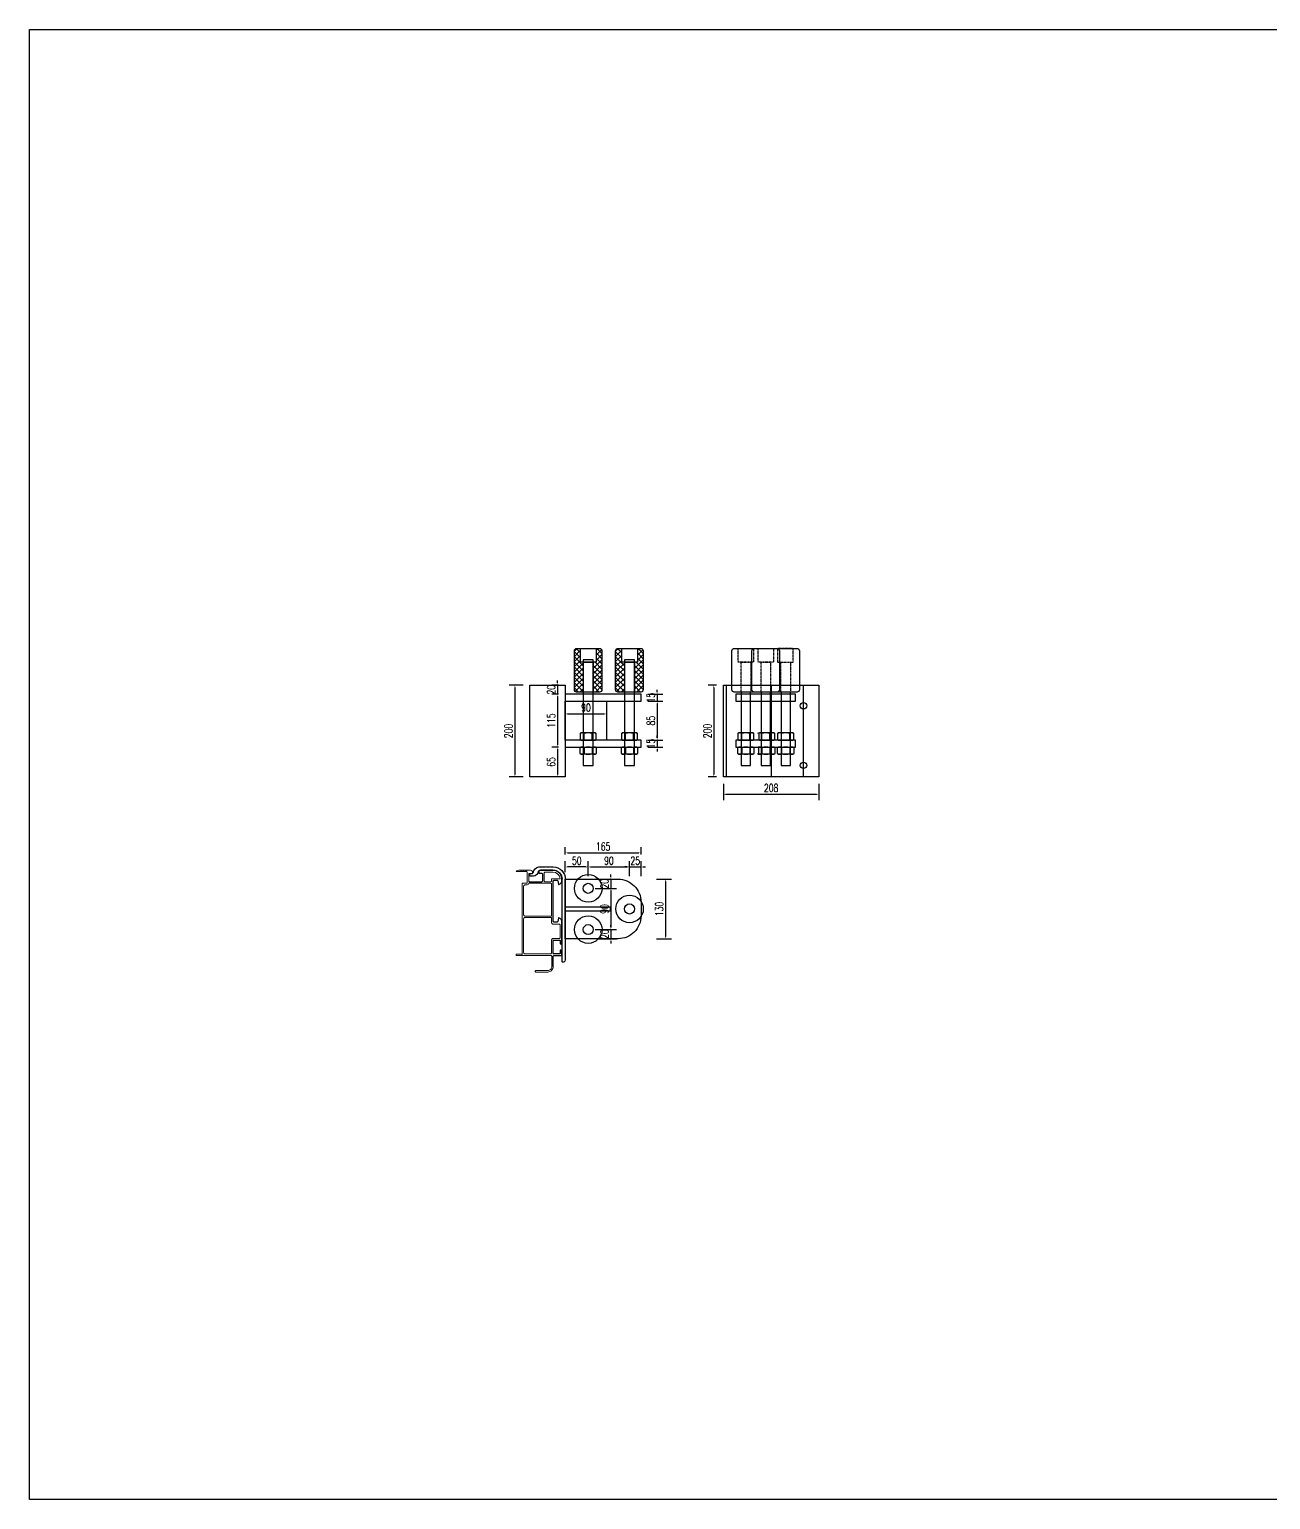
# Model space of a CAD drawing. Extents: x -18540 to 926017, y -610001 to -56924.
# Drawn here: x 91165 to 93871, y -586965 to -583758 of the extents above; entities that cross this region are included whole.
import ezdxf

# ---------------------------------------------------------------- set-up
doc = ezdxf.new("R2010")
doc.units = 0
doc.header["$LTSCALE"] = 10
doc.header["$MEASUREMENT"] = 0
doc.linetypes.add('HIDDEN', pattern=[0.375, 0.25, -0.125])
for name, color, linetype in [('W-ALUMINUM_FRAME铝架', 30, 'Continuous'), ('W-WOOD_FLOOR木地板', 30, 'Continuous'), ('粗实线', 3, 'Continuous'), ('结构', 1, 'Continuous')]:
    doc.layers.add(name, color=color, linetype=linetype)
doc.layers.add('铝主梁170x129x4', color=210, linetype='Continuous', lineweight=25)
doc.styles.add('STANDARD_T3', font='simplex.shx', dxfattribs={"width": 0.7, "bigfont": 'gbcbig.shx'})
doc.dimstyles.new('W&&5', dxfattribs={"dimtxt": 17.5, "dimasz": 5, "dimexe": 12.5, "dimexo": 15, "dimgap": 5, "dimtad": 1, "dimdec": 0, "dimzin": 0, "dimdsep": 46, "dimtxsty": 'STANDARD_T3', "dimcen": 0.09, "dimclrd": 1, "dimclre": 1, "dimclrt": 7, "dimazin": 2, "dimtfac": 1, "dimtdec": 0, "dimtix": 1, "dimtmove": 2, "dimatfit": 3, "dimfxl": 100, "dimtolj": 1, "dimtzin": 0, "dimarcsym": 0})

# ---------------------------------------------------------------- blocks, each defined once
blk = doc.blocks.new('*D1242')
at = {"color": 1, "lineweight": -2, "transparency": 16777216}
for p, q in [((92513.7, -585208.7), (92546.4, -585208.7)), ((92533.9, -585203.7), (92533.9, -585198.7)), ((92533.9, -585208.7), (92533.9, -585223.7)), ((92513.7, -585223.7), (92546.4, -585223.7)), ((92533.9, -585228.7), (92533.9, -585233.7))]:
    blk.add_line(p, q, dxfattribs=at)
at = {"color": 1, "transparency": 16777216}
for points in [[(92533.1, -585203.7), (92534.8, -585203.7), (92533.9, -585208.7)], [(92533.1, -585228.7), (92534.8, -585228.7), (92533.9, -585223.7)]]:
    blk.add_solid(points, dxfattribs=at)
at = {"layer": 'Defpoints', "color": 0, "transparency": 16777216}
for p in [(92498.7, -585208.7), (92498.7, -585223.7), (92533.9, -585223.7)]:
    blk.add_point(p, dxfattribs=at)
at = {"color": 7, "transparency": 16777216, "insert": (92520.2, -585216.2), "char_height": 17.5, "attachment_point": 5, "rotation": 90, "style": 'STANDARD_T3'}
blk.add_mtext('\\A1;15', dxfattribs=at)
blk = doc.blocks.new('891')
at = {"color": 0, "ltscale": 0.5}
blk.add_line((-1486542.7, 1377887.1), (-1486570.9, 1377887.1), dxfattribs=at)
at = {"color": 0, "lineweight": 5}
for p, q in [((-1486591.7, 1377686.1), (-1486593.6, 1377686.1)), ((-1486592.4, 1377685.9), (-1486592.4, 1377685.9))]:
    blk.add_line(p, q, dxfattribs=at)
at = {"color": 0, "ltscale": 0.5}
blk.add_arc((-1486542.7, 1377885.1), 2, 64.2042, 90, dxfattribs=at)
at = {"color": 0, "lineweight": 25}
for centre, radius, start, end in [((-1486593.6, 1377688.1), 2, 246.4591, 270), ((-1486591.7, 1377687.1), 1, 270, 311.3814), ((-1486592.4, 1377687.9), 2, 311.3814, 0)]:
    blk.add_arc(centre, radius, start, end, dxfattribs=at)
at = {"layer": '粗实线', "color": 0, "linetype": 'ByBlock', "ltscale": 0.5}
for p, q in [((-1486521.4, 1377879.7), (-1486525.5, 1377879.7)), ((-1486520.4, 1377874.7), (-1486520.4, 1377878.7)), ((-1486597.4, 1377867.1), (-1486597.4, 1377784.7)), ((-1486528.2, 1377873.7), (-1486521.4, 1377873.7)), ((-1486597.4, 1377783.5), (-1486597.4, 1377704.7)), ((-1486597.4, 1377703.5), (-1486597.4, 1377690.9))]:
    blk.add_line(p, q, dxfattribs=at)
for centre, radius, start, end in [((-1486570.4, 1377867.1), 27, 91.5188, 180), ((-1486570.4, 1377867.1), 20, 91.5188, 180), ((-1486544.9, 1377880.5), 7.1, 37.6327, 64.2042), ((-1486542.2, 1377879.6), 14.8, 7.196, 79.5045), ((-1486540.9, 1377883.6), 2, 5.0412, 37.6327), ((-1486526.3, 1377886.4), 12.9, 191.5156, 261.5695), ((-1486525.5, 1377881.7), 2, 186.8775, 270), ((-1486521.4, 1377878.7), 1, 0, 90), ((-1486521.4, 1377874.7), 1, 270, 0)]:
    blk.add_arc(centre, radius, start, end, dxfattribs=at)
at = {"layer": '结构', "color": 0, "linetype": 'ByBlock', "lineweight": 0, "ltscale": 0.5}
for points in [[(-1486564.5, 1377894.1, 0.198912), (-1486564.6, 1377894.1), (-1486564.9, 1377893.6, -0.414214), (-1486565.2, 1377893.6), (-1486565.5, 1377894.1, 0.198912), (-1486565.7, 1377894.1)], [(-1486562.5, 1377894.1, 0.198912), (-1486562.6, 1377894.1), (-1486562.9, 1377893.6, -0.414214), (-1486563.2, 1377893.6), (-1486563.5, 1377894.1, 0.198912), (-1486563.7, 1377894.1)], [(-1486560.5, 1377894.1, 0.198912), (-1486560.6, 1377894.1), (-1486560.9, 1377893.6, -0.414214), (-1486561.2, 1377893.6), (-1486561.5, 1377894.1, 0.198912), (-1486561.7, 1377894.1)], [(-1486558.5, 1377894.1, 0.198912), (-1486558.6, 1377894.1), (-1486558.9, 1377893.6, -0.414214), (-1486559.2, 1377893.6), (-1486559.5, 1377894.1, 0.198912), (-1486559.7, 1377894.1)], [(-1486556.5, 1377894.1, 0.198912), (-1486556.6, 1377894.1), (-1486556.9, 1377893.6, -0.414214), (-1486557.2, 1377893.6), (-1486557.5, 1377894.1, 0.198912), (-1486557.7, 1377894.1)], [(-1486554.5, 1377894.1, 0.198912), (-1486554.6, 1377894.1), (-1486554.9, 1377893.6, -0.414214), (-1486555.2, 1377893.6), (-1486555.5, 1377894.1, 0.198912), (-1486555.7, 1377894.1)], [(-1486552.5, 1377894.1, 0.198912), (-1486552.6, 1377894.1), (-1486552.9, 1377893.6, -0.414214), (-1486553.2, 1377893.6), (-1486553.5, 1377894.1, 0.198912), (-1486553.7, 1377894.1)], [(-1486550.5, 1377894.1, 0.198912), (-1486550.6, 1377894.1), (-1486550.9, 1377893.6, -0.414214), (-1486551.2, 1377893.6), (-1486551.5, 1377894.1, 0.198912), (-1486551.7, 1377894.1)]]:
    blk.add_lwpolyline(points, format="xyb", dxfattribs=at)
at = {"layer": '铝主梁170x129x4', "color": 0, "lineweight": 25}
for p, q in [((-1486565.7, 1377894.1), (-1486571.1, 1377894.1)), ((-1486563.6, 1377894.1), (-1486564.5, 1377894.1)), ((-1486561.6, 1377894.1), (-1486562.5, 1377894.1)), ((-1486559.6, 1377894.1), (-1486560.5, 1377894.1)), ((-1486557.6, 1377894.1), (-1486558.5, 1377894.1)), ((-1486555.6, 1377894.1), (-1486556.5, 1377894.1)), ((-1486553.6, 1377894.1), (-1486554.5, 1377894.1)), ((-1486551.6, 1377894.1), (-1486552.5, 1377894.1)), ((-1486539.5, 1377894.1), (-1486550.5, 1377894.1)), ((-1486590.4, 1377720.2), (-1486590.4, 1377867.1)), ((-1486597, 1377784.3), (-1486597.3, 1377784.6)), ((-1486597.3, 1377783.7), (-1486597, 1377784)), ((-1486590.7, 1377719.8), (-1486590.4, 1377720.1)), ((-1486590.4, 1377719.2), (-1486590.7, 1377719.5)), ((-1486590.4, 1377687.9), (-1486590.4, 1377719)), ((-1486597, 1377704.3), (-1486597.3, 1377704.6)), ((-1486597.3, 1377703.7), (-1486597, 1377704))]:
    blk.add_line(p, q, dxfattribs=at)
for centre, radius, start, end in [((-1486597.2, 1377784.7), 0.2, 180, 225), ((-1486597.2, 1377783.5), 0.2, 135, 180), ((-1486597.2, 1377784.1), 0.2, 315, 45), ((-1486590.6, 1377719.6), 0.2, 135, 225), ((-1486590.6, 1377720.2), 0.2, 315, 0), ((-1486590.6, 1377719), 0.2, 0, 45), ((-1486597.2, 1377704.7), 0.2, 180, 225), ((-1486597.2, 1377703.5), 0.2, 135, 180), ((-1486592.4, 1377690.9), 5, 180, 246.4591), ((-1486597.2, 1377704.1), 0.2, 315, 45)]:
    blk.add_arc(centre, radius, start, end, dxfattribs=at)
blk = doc.blocks.new('*D1221')
at = {"color": 1, "lineweight": -2, "transparency": 16777216}
for p, q in [((92383.7, -585605.3), (92383.7, -585572.8)), ((92388.7, -585585.3), (92468.7, -585585.3)), ((92473.7, -585605.3), (92473.7, -585572.8))]:
    blk.add_line(p, q, dxfattribs=at)
at = {"color": 1, "transparency": 16777216}
for points in [[(92388.7, -585584.5), (92388.7, -585586.2), (92383.7, -585585.3)], [(92468.7, -585584.5), (92468.7, -585586.2), (92473.7, -585585.3)]]:
    blk.add_solid(points, dxfattribs=at)
at = {"layer": 'Defpoints', "color": 0, "transparency": 16777216}
for p in [(92473.7, -585585.3), (92383.7, -585633.4), (92473.7, -585633.4)]:
    blk.add_point(p, dxfattribs=at)
at = {"color": 7, "transparency": 16777216, "insert": (92428.7, -585571.6), "char_height": 17.5, "attachment_point": 5, "style": 'STANDARD_T3'}
blk.add_mtext('\\A1;90', dxfattribs=at)
blk = doc.blocks.new('*D1241')
at = {"color": 1, "lineweight": -2, "transparency": 16777216}
for p, q in [((92468.7, -585585.3), (92463.7, -585585.3)), ((92473.7, -585605.3), (92473.7, -585572.8)), ((92473.7, -585585.3), (92498.7, -585585.3)), ((92498.7, -585605.3), (92498.7, -585572.8)), ((92503.7, -585585.3), (92508.7, -585585.3))]:
    blk.add_line(p, q, dxfattribs=at)
at = {"color": 1, "transparency": 16777216}
for points in [[(92468.7, -585584.5), (92468.7, -585586.2), (92473.7, -585585.3)], [(92503.7, -585584.5), (92503.7, -585586.2), (92498.7, -585585.3)]]:
    blk.add_solid(points, dxfattribs=at)
at = {"layer": 'Defpoints', "color": 0, "transparency": 16777216}
for p in [(92498.7, -585585.3), (92473.7, -585633.4), (92498.7, -585676.9)]:
    blk.add_point(p, dxfattribs=at)
at = {"color": 7, "transparency": 16777216, "insert": (92486.2, -585571.6), "char_height": 17.5, "attachment_point": 5, "style": 'STANDARD_T3'}
blk.add_mtext('\\A1;25', dxfattribs=at)
blk = doc.blocks.new('*D1227')
at = {"color": 1, "lineweight": -2, "transparency": 16777216}
for p, q in [((92316.8, -585183.7), (92316.8, -585178.7)), ((92318.7, -585188.7), (92304.3, -585188.7)), ((92318.7, -585208.7), (92304.3, -585208.7)), ((92316.8, -585188.7), (92316.8, -585208.7)), ((92316.8, -585213.7), (92316.8, -585218.7))]:
    blk.add_line(p, q, dxfattribs=at)
at = {"color": 1, "transparency": 16777216}
for points in [[(92316, -585183.7), (92317.6, -585183.7), (92316.8, -585188.7)], [(92316, -585213.7), (92317.6, -585213.7), (92316.8, -585208.7)]]:
    blk.add_solid(points, dxfattribs=at)
at = {"layer": 'Defpoints', "color": 0, "transparency": 16777216}
for p in [(92316.8, -585208.7), (92333.7, -585188.7), (92333.7, -585208.7)]:
    blk.add_point(p, dxfattribs=at)
at = {"color": 7, "transparency": 16777216, "insert": (92303, -585198.7), "char_height": 17.5, "attachment_point": 5, "rotation": 90, "style": 'STANDARD_T3'}
blk.add_mtext('\\A1;20', dxfattribs=at)
blk = doc.blocks.new('*D1228')
at = {"color": 1, "lineweight": -2, "transparency": 16777216}
for p, q in [((92318.7, -585208.7), (92304.3, -585208.7)), ((92316.8, -585213.7), (92316.8, -585318.7)), ((92318.7, -585323.7), (92304.3, -585323.7))]:
    blk.add_line(p, q, dxfattribs=at)
at = {"color": 1, "transparency": 16777216}
for points in [[(92316, -585213.7), (92317.6, -585213.7), (92316.8, -585208.7)], [(92316, -585318.7), (92317.6, -585318.7), (92316.8, -585323.7)]]:
    blk.add_solid(points, dxfattribs=at)
at = {"layer": 'Defpoints', "color": 0, "transparency": 16777216}
for p in [(92333.7, -585208.7), (92316.8, -585323.7), (92333.7, -585323.7)]:
    blk.add_point(p, dxfattribs=at)
at = {"color": 7, "transparency": 16777216, "insert": (92303, -585266.2), "char_height": 17.5, "attachment_point": 5, "rotation": 90, "style": 'STANDARD_T3'}
blk.add_mtext('\\A1;115', dxfattribs=at)
blk = doc.blocks.new('*D1229')
at = {"color": 1, "lineweight": -2, "transparency": 16777216}
for p, q in [((92318.7, -585323.7), (92304.3, -585323.7)), ((92316.8, -585328.7), (92316.8, -585383.7)), ((92318.7, -585388.7), (92304.3, -585388.7))]:
    blk.add_line(p, q, dxfattribs=at)
at = {"color": 1, "transparency": 16777216}
for points in [[(92316, -585328.7), (92317.6, -585328.7), (92316.8, -585323.7)], [(92316, -585383.7), (92317.6, -585383.7), (92316.8, -585388.7)]]:
    blk.add_solid(points, dxfattribs=at)
at = {"layer": 'Defpoints', "color": 0, "transparency": 16777216}
for p in [(92333.7, -585323.7), (92316.8, -585388.7), (92333.7, -585388.7)]:
    blk.add_point(p, dxfattribs=at)
at = {"color": 7, "transparency": 16777216, "insert": (92303, -585356.2), "char_height": 17.5, "attachment_point": 5, "rotation": 90, "style": 'STANDARD_T3'}
blk.add_mtext('\\A1;65', dxfattribs=at)
blk = doc.blocks.new('*D1230')
at = {"color": 1, "lineweight": -2, "transparency": 16777216}
for p, q in [((92241.7, -585188.7), (92211.3, -585188.7)), ((92223.8, -585193.7), (92223.8, -585383.7)), ((92241.7, -585388.7), (92211.3, -585388.7))]:
    blk.add_line(p, q, dxfattribs=at)
at = {"color": 1, "transparency": 16777216}
for points in [[(92222.9, -585193.7), (92224.6, -585193.7), (92223.8, -585188.7)], [(92222.9, -585383.7), (92224.6, -585383.7), (92223.8, -585388.7)]]:
    blk.add_solid(points, dxfattribs=at)
at = {"layer": 'Defpoints', "color": 0, "transparency": 16777216}
for p in [(92256.7, -585188.7), (92223.8, -585388.7), (92256.7, -585388.7)]:
    blk.add_point(p, dxfattribs=at)
at = {"color": 7, "transparency": 16777216, "insert": (92210, -585288.7), "char_height": 17.5, "attachment_point": 5, "rotation": 90, "style": 'STANDARD_T3'}
blk.add_mtext('\\A1;200', dxfattribs=at)
blk = doc.blocks.new('*D1231')
at = {"color": 1, "lineweight": -2, "transparency": 16777216}
for p, q in [((92678.4, -585403.7), (92678.4, -585439.3)), ((92886.4, -585403.7), (92886.4, -585439.3)), ((92683.4, -585426.8), (92881.4, -585426.8))]:
    blk.add_line(p, q, dxfattribs=at)
at = {"color": 1, "transparency": 16777216}
for points in [[(92683.4, -585426), (92683.4, -585427.6), (92678.4, -585426.8)], [(92881.4, -585426), (92881.4, -585427.6), (92886.4, -585426.8)]]:
    blk.add_solid(points, dxfattribs=at)
at = {"layer": 'Defpoints', "color": 0, "transparency": 16777216}
for p in [(92678.4, -585388.7), (92886.4, -585388.7), (92886.4, -585426.8)]:
    blk.add_point(p, dxfattribs=at)
at = {"color": 7, "transparency": 16777216, "insert": (92782.4, -585413), "char_height": 17.5, "attachment_point": 5, "style": 'STANDARD_T3'}
blk.add_mtext('\\A1;208', dxfattribs=at)
blk = doc.blocks.new('*D1232')
at = {"color": 1, "lineweight": -2, "transparency": 16777216}
for p, q in [((92663.4, -585188.7), (92644.8, -585188.7)), ((92657.3, -585193.7), (92657.3, -585383.7)), ((92663.4, -585388.7), (92644.8, -585388.7))]:
    blk.add_line(p, q, dxfattribs=at)
at = {"color": 1, "transparency": 16777216}
for points in [[(92656.5, -585193.7), (92658.2, -585193.7), (92657.3, -585188.7)], [(92656.5, -585383.7), (92658.2, -585383.7), (92657.3, -585388.7)]]:
    blk.add_solid(points, dxfattribs=at)
at = {"layer": 'Defpoints', "color": 0, "transparency": 16777216}
for p in [(92678.4, -585188.7), (92657.3, -585388.7), (92678.4, -585388.7)]:
    blk.add_point(p, dxfattribs=at)
at = {"color": 7, "transparency": 16777216, "insert": (92643.6, -585288.7), "char_height": 17.5, "attachment_point": 5, "rotation": 90, "style": 'STANDARD_T3'}
blk.add_mtext('\\A1;200', dxfattribs=at)
blk = doc.blocks.new('*D1233')
at = {"color": 1, "lineweight": -2, "transparency": 16777216}
for p, q in [((92333.7, -585596.9), (92333.7, -585572.8)), ((92378.7, -585585.3), (92338.7, -585585.3)), ((92383.7, -585605.3), (92383.7, -585572.8))]:
    blk.add_line(p, q, dxfattribs=at)
at = {"color": 1, "transparency": 16777216}
for points in [[(92338.7, -585584.5), (92338.7, -585586.2), (92333.7, -585585.3)], [(92378.7, -585584.5), (92378.7, -585586.2), (92383.7, -585585.3)]]:
    blk.add_solid(points, dxfattribs=at)
at = {"layer": 'Defpoints', "color": 0, "transparency": 16777216}
for p in [(92333.7, -585585.3), (92333.7, -585611.9), (92383.7, -585633.4)]:
    blk.add_point(p, dxfattribs=at)
at = {"color": 7, "transparency": 16777216, "insert": (92358.7, -585571.6), "char_height": 17.5, "attachment_point": 5, "style": 'STANDARD_T3'}
blk.add_mtext('\\A1;50', dxfattribs=at)
blk = doc.blocks.new('*D1234')
at = {"color": 1, "lineweight": -2, "transparency": 16777216}
for p, q in [((92433, -585606.9), (92433, -585601.9)), ((92398.7, -585611.9), (92445.5, -585611.9)), ((92398.7, -585631.9), (92445.5, -585631.9)), ((92433, -585611.9), (92433, -585631.9)), ((92433, -585636.9), (92433, -585641.9))]:
    blk.add_line(p, q, dxfattribs=at)
at = {"color": 1, "transparency": 16777216}
for points in [[(92432.2, -585606.9), (92433.9, -585606.9), (92433, -585611.9)], [(92432.2, -585636.9), (92433.9, -585636.9), (92433, -585631.9)]]:
    blk.add_solid(points, dxfattribs=at)
at = {"layer": 'Defpoints', "color": 0, "transparency": 16777216}
for p in [(92383.7, -585611.9), (92383.7, -585631.9), (92433, -585631.9)]:
    blk.add_point(p, dxfattribs=at)
at = {"color": 7, "transparency": 16777216, "insert": (92419.3, -585621.9), "char_height": 17.5, "attachment_point": 5, "rotation": 90, "style": 'STANDARD_T3'}
blk.add_mtext('\\A1;20', dxfattribs=at)
blk = doc.blocks.new('*D1235')
at = {"color": 1, "lineweight": -2, "transparency": 16777216}
for p, q in [((92398.7, -585631.9), (92445.5, -585631.9)), ((92433, -585636.9), (92433, -585716.9)), ((92398.7, -585721.9), (92445.5, -585721.9))]:
    blk.add_line(p, q, dxfattribs=at)
at = {"color": 1, "transparency": 16777216}
for points in [[(92432.2, -585636.9), (92433.9, -585636.9), (92433, -585631.9)], [(92432.2, -585716.9), (92433.9, -585716.9), (92433, -585721.9)]]:
    blk.add_solid(points, dxfattribs=at)
at = {"layer": 'Defpoints', "color": 0, "transparency": 16777216}
for p in [(92383.7, -585631.9), (92383.7, -585721.9), (92433, -585721.9)]:
    blk.add_point(p, dxfattribs=at)
at = {"color": 7, "transparency": 16777216, "insert": (92419.3, -585676.9), "char_height": 17.5, "attachment_point": 5, "rotation": 90, "style": 'STANDARD_T3'}
blk.add_mtext('\\A1;90', dxfattribs=at)
blk = doc.blocks.new('*D1236')
at = {"color": 1, "lineweight": -2, "transparency": 16777216}
for p, q in [((92398.7, -585721.9), (92445.5, -585721.9)), ((92433, -585716.9), (92433, -585711.9)), ((92433, -585721.9), (92433, -585741.9)), ((92406.2, -585741.9), (92445.5, -585741.9)), ((92433, -585746.9), (92433, -585751.9))]:
    blk.add_line(p, q, dxfattribs=at)
at = {"color": 1, "transparency": 16777216}
for points in [[(92432.2, -585716.9), (92433.9, -585716.9), (92433, -585721.9)], [(92432.2, -585746.9), (92433.9, -585746.9), (92433, -585741.9)]]:
    blk.add_solid(points, dxfattribs=at)
at = {"layer": 'Defpoints', "color": 0, "transparency": 16777216}
for p in [(92383.7, -585721.9), (92391.2, -585741.9), (92433, -585741.9)]:
    blk.add_point(p, dxfattribs=at)
at = {"color": 7, "transparency": 16777216, "insert": (92419.3, -585731.9), "char_height": 17.5, "attachment_point": 5, "rotation": 90, "style": 'STANDARD_T3'}
blk.add_mtext('\\A1;20', dxfattribs=at)
blk = doc.blocks.new('*D1237')
at = {"color": 1, "lineweight": -2, "transparency": 16777216}
for p, q in [((92532.4, -585611.9), (92564.9, -585611.9)), ((92552.4, -585616.9), (92552.4, -585736.9)), ((92532.4, -585741.9), (92564.9, -585741.9))]:
    blk.add_line(p, q, dxfattribs=at)
at = {"color": 1, "transparency": 16777216}
for points in [[(92551.5, -585616.9), (92553.2, -585616.9), (92552.4, -585611.9)], [(92551.5, -585736.9), (92553.2, -585736.9), (92552.4, -585741.9)]]:
    blk.add_solid(points, dxfattribs=at)
at = {"layer": 'Defpoints', "color": 0, "transparency": 16777216}
for p in [(92448.7, -585611.9), (92448.7, -585741.9), (92552.4, -585741.9)]:
    blk.add_point(p, dxfattribs=at)
at = {"color": 7, "transparency": 16777216, "insert": (92538.6, -585676.9), "char_height": 17.5, "attachment_point": 5, "rotation": 90, "style": 'STANDARD_T3'}
blk.add_mtext('\\A1;130', dxfattribs=at)
blk = doc.blocks.new('*D1220')
at = {"color": 1, "lineweight": -2, "transparency": 16777216}
for p, q in [((92333.7, -585557.8), (92333.7, -585542)), ((92338.7, -585554.5), (92493.7, -585554.5)), ((92498.7, -585557.8), (92498.7, -585542))]:
    blk.add_line(p, q, dxfattribs=at)
at = {"color": 1, "transparency": 16777216}
for points in [[(92338.7, -585553.6), (92338.7, -585555.3), (92333.7, -585554.5)], [(92493.7, -585553.6), (92493.7, -585555.3), (92498.7, -585554.5)]]:
    blk.add_solid(points, dxfattribs=at)
at = {"layer": 'Defpoints', "color": 0, "transparency": 16777216}
for p in [(92498.7, -585554.5), (92333.7, -585572.8), (92498.7, -585572.8)]:
    blk.add_point(p, dxfattribs=at)
at = {"color": 7, "transparency": 16777216, "insert": (92416.2, -585540.7), "char_height": 17.5, "attachment_point": 5, "style": 'STANDARD_T3'}
blk.add_mtext('\\A1;165', dxfattribs=at)
blk = doc.blocks.new('*D1238')
at = {"color": 1, "lineweight": -2, "transparency": 16777216}
for p, q in [((92513.7, -585223.7), (92546.4, -585223.7)), ((92533.9, -585228.7), (92533.9, -585303.7)), ((92513.7, -585308.7), (92546.4, -585308.7))]:
    blk.add_line(p, q, dxfattribs=at)
at = {"color": 1, "transparency": 16777216}
for points in [[(92533.1, -585228.7), (92534.8, -585228.7), (92533.9, -585223.7)], [(92533.1, -585303.7), (92534.8, -585303.7), (92533.9, -585308.7)]]:
    blk.add_solid(points, dxfattribs=at)
at = {"layer": 'Defpoints', "color": 0, "transparency": 16777216}
for p in [(92498.7, -585223.7), (92498.7, -585308.7), (92533.9, -585308.7)]:
    blk.add_point(p, dxfattribs=at)
at = {"color": 7, "transparency": 16777216, "insert": (92520.2, -585266.2), "char_height": 17.5, "attachment_point": 5, "rotation": 90, "style": 'STANDARD_T3'}
blk.add_mtext('\\A1;85', dxfattribs=at)
blk = doc.blocks.new('*D1239')
at = {"color": 1, "lineweight": -2, "transparency": 16777216}
for p, q in [((92513.7, -585308.7), (92546.4, -585308.7)), ((92533.9, -585303.7), (92533.9, -585298.7)), ((92533.9, -585308.7), (92533.9, -585323.7)), ((92513.7, -585323.7), (92546.4, -585323.7)), ((92533.9, -585328.7), (92533.9, -585333.7))]:
    blk.add_line(p, q, dxfattribs=at)
at = {"color": 1, "transparency": 16777216}
for points in [[(92533.1, -585303.7), (92534.8, -585303.7), (92533.9, -585308.7)], [(92533.1, -585328.7), (92534.8, -585328.7), (92533.9, -585323.7)]]:
    blk.add_solid(points, dxfattribs=at)
at = {"layer": 'Defpoints', "color": 0, "transparency": 16777216}
for p in [(92498.7, -585308.7), (92498.7, -585323.7), (92533.9, -585323.7)]:
    blk.add_point(p, dxfattribs=at)
at = {"color": 7, "transparency": 16777216, "insert": (92520.2, -585316.2), "char_height": 17.5, "attachment_point": 5, "rotation": 90, "style": 'STANDARD_T3'}
blk.add_mtext('\\A1;15', dxfattribs=at)
blk = doc.blocks.new('*D1240')
at = {"color": 1, "lineweight": -2, "transparency": 16777216}
for p, q in [((92333.7, -585238.7), (92333.7, -585264)), ((92423.7, -585238.7), (92423.7, -585264)), ((92338.7, -585251.5), (92418.7, -585251.5))]:
    blk.add_line(p, q, dxfattribs=at)
at = {"color": 1, "transparency": 16777216}
for points in [[(92338.7, -585250.7), (92338.7, -585252.4), (92333.7, -585251.5)], [(92418.7, -585250.7), (92418.7, -585252.4), (92423.7, -585251.5)]]:
    blk.add_solid(points, dxfattribs=at)
at = {"layer": 'Defpoints', "color": 0, "transparency": 16777216}
for p in [(92333.7, -585223.7), (92423.7, -585223.7), (92423.7, -585251.5)]:
    blk.add_point(p, dxfattribs=at)
at = {"color": 7, "transparency": 16777216, "insert": (92378.7, -585237.8), "char_height": 17.5, "attachment_point": 5, "style": 'STANDARD_T3'}
blk.add_mtext('\\A1;90', dxfattribs=at)

msp = doc.modelspace()

# ---------------------------------------------------------------- hatches: boundary and pattern name
h = msp.add_hatch()
h.set_pattern_fill('ANSI37', color=256, scale=5)
h.set_pattern_definition([(45, (-1511666.945, -3040788.891), (-5.612660076, 5.612660076), []), (135, (-1511666.945, -3040788.891), (-5.612660076, -5.612660076), [])])
h.paths.add_polyline_path([(92353.4, -585198.7, 0.414214), (92358.4, -585203.7), (92373.2, -585203.7), (92373.2, -585138.7), (92366.7, -585138.7), (92366.7, -585108.7), (92358.4, -585108.7, 0.414214), (92353.4, -585113.7)])
h.paths.add_polyline_path([(92413.4, -585113.7, 0.414214), (92408.4, -585108.7), (92400.7, -585108.7), (92400.7, -585138.7), (92394.2, -585138.7), (92394.2, -585203.7), (92408.4, -585203.7, 0.414214), (92413.4, -585198.7)])
h = msp.add_hatch()
h.set_pattern_fill('ANSI37', color=256, scale=5)
h.set_pattern_definition([(45, (-1511576.945, -3040788.891), (-5.612660076, 5.612660076), []), (135, (-1511576.945, -3040788.891), (-5.612660076, -5.612660076), [])])
h.paths.add_polyline_path([(92443.4, -585198.7, 0.414214), (92448.4, -585203.7), (92463.2, -585203.7), (92463.2, -585138.7), (92456.7, -585138.7), (92456.7, -585108.7), (92448.4, -585108.7, 0.414214), (92443.4, -585113.7)])
h.paths.add_polyline_path([(92503.4, -585113.7, 0.414214), (92498.4, -585108.7), (92490.7, -585108.7), (92490.7, -585138.7), (92484.2, -585138.7), (92484.2, -585203.7), (92498.4, -585203.7, 0.414214), (92503.4, -585198.7)])

# ---------------------------------------------------------------- linework, layer by layer
at = {"lineweight": -3}
msp.add_line((92685.4, -585388.7), (92685.4, -585188.7), dxfattribs=at)
at = {"color": 8, "lineweight": -3}
for p, q in [((92783.4, -585388.7), (92783.4, -585188.7)), ((92852.9, -585388.7), (92852.9, -585188.7))]:
    msp.add_line(p, q, dxfattribs=at)
for p, q in [((92374.7, -585308.7), (92374.7, -585293)), ((92392.2, -585308.7), (92392.2, -585293)), ((92464.7, -585308.7), (92464.7, -585293)), ((92482.2, -585308.7), (92482.2, -585293)), ((92718.3, -585308.7), (92718.3, -585293)), ((92735.8, -585308.7), (92735.8, -585293)), ((92761.8, -585308.7), (92761.8, -585293)), ((92779.3, -585308.7), (92779.3, -585293)), ((92805.3, -585308.7), (92805.3, -585293)), ((92822.8, -585308.7), (92822.8, -585293)), ((92374.7, -585323.7), (92374.7, -585339.4)), ((92392.2, -585323.7), (92392.2, -585339.4)), ((92464.7, -585323.7), (92464.7, -585339.4)), ((92482.2, -585323.7), (92482.2, -585339.4)), ((92718.3, -585323.7), (92718.3, -585339.4)), ((92735.8, -585323.7), (92735.8, -585339.4)), ((92761.8, -585323.7), (92761.8, -585339.4)), ((92779.3, -585323.7), (92779.3, -585339.4)), ((92805.3, -585323.7), (92805.3, -585339.4)), ((92822.8, -585323.7), (92822.8, -585339.4))]:
    msp.add_line(p, q)
for points in [[(91165.4, -583758.5), (96577, -583758.5), (96577, -586965.1), (91165.4, -586965.1)], [(92366.7, -585108.7), (92400.7, -585108.7), (92400.7, -585138.7), (92366.7, -585138.7)], [(92456.7, -585108.7), (92490.7, -585108.7), (92490.7, -585138.7), (92456.7, -585138.7)], [(92372.7, -585363.7), (92394.7, -585363.7), (92394.7, -585133.7), (92372.7, -585133.7)], [(92373.2, -585138.7), (92394.2, -585138.7), (92394.2, -585203.7), (92373.2, -585203.7)], [(92462.7, -585363.7), (92484.7, -585363.7), (92484.7, -585133.7), (92462.7, -585133.7)], [(92463.2, -585138.7), (92484.2, -585138.7), (92484.2, -585203.7), (92463.2, -585203.7)], [(92256.7, -585188.7), (92333.7, -585188.7), (92333.7, -585388.7), (92256.7, -585388.7)], [(92333.7, -585223.7), (92498.7, -585223.7), (92498.7, -585208.7), (92333.7, -585208.7)], [(92678.4, -585388.7), (92678.4, -585188.7), (92886.4, -585188.7), (92886.4, -585388.7)], [(92705.4, -585223.7), (92835.4, -585223.7), (92835.4, -585208.7), (92705.4, -585208.7)], [(92717.3, -585363.7), (92737.3, -585363.7), (92737.3, -585203.7), (92717.3, -585203.7)], [(92760.8, -585363.7), (92780.8, -585363.7), (92780.8, -585203.7), (92760.8, -585203.7)], [(92804.3, -585363.7), (92824.3, -585363.7), (92824.3, -585203.7), (92804.3, -585203.7)], [(92333.7, -585223.7), (92423.7, -585223.7), (92423.7, -585308.7), (92333.7, -585308.7)], [(92333.7, -585323.7), (92498.7, -585323.7), (92498.7, -585308.7), (92333.7, -585308.7)], [(92401, -585307.2), (92401, -585294.5), (92399.5, -585293), (92367.4, -585293), (92366, -585294.5), (92366, -585307.2), (92367.4, -585308.7), (92399.5, -585308.7)], [(92491, -585307.2), (92491, -585294.5), (92489.5, -585293), (92457.4, -585293), (92456, -585294.5), (92456, -585307.2), (92457.4, -585308.7), (92489.5, -585308.7)], [(92705.4, -585323.7), (92835.4, -585323.7), (92835.4, -585308.7), (92705.4, -585308.7)], [(92744.6, -585307.2), (92744.6, -585294.5), (92743.1, -585293), (92711, -585293), (92709.6, -585294.5), (92709.6, -585307.2), (92711, -585308.7), (92743.1, -585308.7)], [(92790.6, -585307.2), (92790.6, -585294.5), (92789.1, -585293), (92757, -585293), (92755.6, -585294.5), (92755.6, -585307.2), (92757, -585308.7), (92789.1, -585308.7)], [(92831.6, -585307.2), (92831.6, -585294.5), (92830.1, -585293), (92798, -585293), (92796.6, -585294.5), (92796.6, -585307.2), (92798, -585308.7), (92830.1, -585308.7)], [(92401, -585325.2), (92401, -585337.9), (92399.5, -585339.4), (92367.4, -585339.4), (92366, -585337.9), (92366, -585325.2), (92367.4, -585323.7), (92399.5, -585323.7)], [(92491, -585325.2), (92491, -585337.9), (92489.5, -585339.4), (92457.4, -585339.4), (92456, -585337.9), (92456, -585325.2), (92457.4, -585323.7), (92489.5, -585323.7)], [(92744.6, -585325.2), (92744.6, -585337.9), (92743.1, -585339.4), (92711, -585339.4), (92709.6, -585337.9), (92709.6, -585325.2), (92711, -585323.7), (92743.1, -585323.7)], [(92790.6, -585325.2), (92790.6, -585337.9), (92789.1, -585339.4), (92757, -585339.4), (92755.6, -585337.9), (92755.6, -585325.2), (92757, -585323.7), (92789.1, -585323.7)], [(92831.6, -585325.2), (92831.6, -585337.9), (92830.1, -585339.4), (92798, -585339.4), (92796.6, -585337.9), (92796.6, -585325.2), (92798, -585323.7), (92830.1, -585323.7)], [(92333.7, -585671.9), (92431.7, -585671.9), (92431.7, -585681.9), (92333.7, -585681.9)]]:
    msp.add_lwpolyline(points, close=True)
for points in [[(92358.4, -585108.7), (92408.4, -585108.7, -0.414214), (92413.4, -585113.7), (92413.4, -585198.7, -0.414214), (92408.4, -585203.7), (92358.4, -585203.7, -0.414214), (92353.4, -585198.7), (92353.4, -585113.7, -0.414214)], [(92448.4, -585108.7), (92498.4, -585108.7, -0.414214), (92503.4, -585113.7), (92503.4, -585198.7, -0.414214), (92498.4, -585203.7), (92448.4, -585203.7, -0.414214), (92443.4, -585198.7), (92443.4, -585113.7, -0.414214)], [(92745.5, -585108.7), (92795.5, -585108.7, -0.414214), (92800.5, -585113.7), (92800.5, -585198.7, -0.414214), (92795.5, -585203.7), (92745.5, -585203.7, -0.414214), (92740.5, -585198.7), (92740.5, -585113.7, -0.414214)], [(92498.7, -585661.9), (92498.7, -585691.9, -0.414214), (92448.7, -585741.9), (92333.7, -585741.9), (92333.7, -585611.9), (92448.7, -585611.9, -0.414214)]]:
    msp.add_lwpolyline(points, format="xyb", close=True)
for points in [[(92752, -585203.7), (92702, -585203.7, -0.414214), (92697, -585198.7), (92697, -585113.7, -0.414214), (92702, -585108.7), (92752, -585108.7)], [(92789, -585108.7), (92839, -585108.7, -0.414214), (92844, -585113.7), (92844, -585198.7, -0.414214), (92839, -585203.7), (92789, -585203.7)]]:
    msp.add_lwpolyline(points, format="xyb")
at = {"linetype": 'HIDDEN', "ltscale": 0.02}
for points in [[(92710.3, -585108.7), (92744.3, -585108.7), (92744.3, -585138.7), (92710.3, -585138.7)], [(92753.8, -585108.7), (92787.8, -585108.7), (92787.8, -585138.7), (92753.8, -585138.7)], [(92830.6, -585108.7), (92796.6, -585108.7), (92796.6, -585138.7), (92830.6, -585138.7)], [(92716.8, -585138.7), (92737.8, -585138.7), (92737.8, -585203.7), (92716.8, -585203.7)], [(92760.3, -585138.7), (92781.3, -585138.7), (92781.3, -585203.7), (92760.3, -585203.7)], [(92803.8, -585138.7), (92824.8, -585138.7), (92824.8, -585203.7), (92803.8, -585203.7)]]:
    msp.add_lwpolyline(points, close=True, dxfattribs=at)
for centre, radius in [((92852.9, -585233.7), 7), ((92852.9, -585363.7), 7), ((92383.7, -585631.9), 30), ((92383.7, -585631.9), 11), ((92473.7, -585676.9), 30), ((92473.7, -585676.9), 11), ((92383.7, -585721.9), 30), ((92383.7, -585721.9), 11)]:
    msp.add_circle(centre, radius)
for centre, radius, start, end in [((92370.4, -585300.3), 7.29, 53.1301, 126.8699), ((92370.4, -585301.4), 7.29, 233.1301, 306.8699), ((92383.5, -585320), 27, 71.0662, 108.9338), ((92383.5, -585281.7), 27, 251.0662, 288.9338), ((92396.6, -585300.3), 7.29, 53.1301, 126.8699), ((92396.6, -585301.4), 7.29, 233.1301, 306.8699), ((92460.4, -585300.3), 7.29, 53.1301, 126.8699), ((92460.4, -585301.4), 7.29, 233.1301, 306.8699), ((92473.5, -585320), 27, 71.0662, 108.9338), ((92473.5, -585281.7), 27, 251.0662, 288.9338), ((92486.6, -585300.3), 7.29, 53.1301, 126.8699), ((92486.6, -585301.4), 7.29, 233.1301, 306.8699), ((92713.9, -585300.3), 7.29, 53.1301, 126.8699), ((92713.9, -585301.4), 7.29, 233.1301, 306.8699), ((92727.1, -585320), 27, 71.0662, 108.9338), ((92727.1, -585281.7), 27, 251.0662, 288.9338), ((92740.2, -585300.3), 7.29, 53.1301, 126.8699), ((92740.2, -585301.4), 7.29, 233.1301, 306.8699), ((92757.4, -585300.3), 7.29, 53.1301, 126.8699), ((92757.4, -585301.4), 7.29, 233.1301, 306.8699), ((92770.6, -585320), 27, 71.0662, 108.9338), ((92770.6, -585281.7), 27, 251.0662, 288.9338), ((92786.2, -585300.3), 7.29, 53.1301, 126.8699), ((92786.2, -585301.4), 7.29, 233.1301, 306.8699), ((92800.9, -585300.3), 7.29, 53.1301, 126.8699), ((92800.9, -585301.4), 7.29, 233.1301, 306.8699), ((92814.1, -585320), 27, 71.0662, 108.9338), ((92814.1, -585281.7), 27, 251.0662, 288.9338), ((92827.2, -585300.3), 7.29, 53.1301, 126.8699), ((92827.2, -585301.4), 7.29, 233.1301, 306.8699), ((92370.4, -585331), 7.29, 53.1301, 126.8699), ((92370.4, -585332.1), 7.29, 233.1301, 306.8699), ((92383.5, -585350.7), 27, 71.0662, 108.9338), ((92383.5, -585312.4), 27, 251.0662, 288.9338), ((92396.6, -585331), 7.29, 53.1301, 126.8699), ((92396.6, -585332.1), 7.29, 233.1301, 306.8699), ((92460.4, -585331), 7.29, 53.1301, 126.8699), ((92460.4, -585332.1), 7.29, 233.1301, 306.8699), ((92473.5, -585350.7), 27, 71.0662, 108.9338), ((92473.5, -585312.4), 27, 251.0662, 288.9338), ((92486.6, -585331), 7.29, 53.1301, 126.8699), ((92486.6, -585332.1), 7.29, 233.1301, 306.8699), ((92713.9, -585331), 7.29, 53.1301, 126.8699), ((92713.9, -585332.1), 7.29, 233.1301, 306.8699), ((92727.1, -585350.7), 27, 71.0662, 108.9338), ((92727.1, -585312.4), 27, 251.0662, 288.9338), ((92740.2, -585331), 7.29, 53.1301, 126.8699), ((92740.2, -585332.1), 7.29, 233.1301, 306.8699), ((92757.4, -585331), 7.29, 53.1301, 126.8699), ((92757.4, -585332.1), 7.29, 233.1301, 306.8699), ((92770.6, -585350.7), 27, 71.0662, 108.9338), ((92770.6, -585312.4), 27, 251.0662, 288.9338), ((92786.2, -585331), 7.29, 53.1301, 126.8699), ((92786.2, -585332.1), 7.29, 233.1301, 306.8699), ((92800.9, -585331), 7.29, 53.1301, 126.8699), ((92800.9, -585332.1), 7.29, 233.1301, 306.8699), ((92814.1, -585350.7), 27, 71.0662, 108.9338), ((92814.1, -585312.4), 27, 251.0662, 288.9338), ((92827.2, -585331), 7.29, 53.1301, 126.8699), ((92827.2, -585332.1), 7.29, 233.1301, 306.8699)]:
    msp.add_arc(centre, radius, start, end)
at = {"layer": 'W-ALUMINUM_FRAME铝架', "linetype": 'ByBlock', "ltscale": 0.5}
for p, q in [((92283.8, -585600.4), (92283.8, -585616.4)), ((92254.8, -585617.4), (92282.8, -585617.4))]:
    msp.add_line(p, q, dxfattribs=at)
at = {"layer": 'W-ALUMINUM_FRAME铝架', "lineweight": 5}
msp.add_lwpolyline([(92307.3, -585802.4, -0.414214), (92295.3, -585814.4), (92277.7, -585814.4), (92269.3, -585814.4, -0.414214), (92268.3, -585813.4), (92268.3, -585812.4, -0.414214), (92269.3, -585811.4), (92295.3, -585811.4, 0.414214), (92304.3, -585802.4), (92304.3, -585780.4, 0.414214), (92302.3, -585778.4), (92227.3, -585778.4, -0.414214), (92226.3, -585777.4), (92226.3, -585776.4, -0.414214), (92227.3, -585775.4), (92238.8, -585775.4, 2.414214), (92239.3, -585774.9), (92239.3, -585725.7, -0.198912), (92239.3, -585725.6), (92239.6, -585725.3, 0.414214), (92239.6, -585725), (92239.3, -585724.7, -0.198912), (92239.3, -585724.6), (92239.3, -585660.5), (92239.3, -585660.5, -0.198912), (92239.3, -585660.3), (92239.6, -585660, 0.414214), (92239.6, -585659.8), (92239.3, -585659.5, -0.198912), (92239.3, -585659.3), (92239.3, -585621.9, -0.414214), (92240.3, -585620.9), (92249.3, -585620.9, 0.414214), (92250.3, -585619.9), (92250.3, -585596.4, 0.414214), (92249.3, -585595.4), (92226.5, -585595.4, -0.414214), (92226.3, -585595.2), (92226.3, -585594.9, -0.165289), (92234.8, -585592.4)], format="xyb", dxfattribs=at)
at = {"layer": 'W-ALUMINUM_FRAME铝架', "linetype": 'ByBlock', "lineweight": 0, "ltscale": 0.5}
msp.add_lwpolyline([(92233.6, -585592.4), (92236, -585592.4, -0.198912), (92236.1, -585592.5), (92236.4, -585592.9, 0.414214), (92236.7, -585592.9), (92237, -585592.5, -0.198912), (92237.1, -585592.4), (92238, -585592.4, -0.198912), (92238.1, -585592.5), (92238.4, -585592.9, 0.414214), (92238.7, -585592.9), (92239, -585592.5, -0.198912), (92239.1, -585592.4), (92240, -585592.4, -0.198912), (92240.1, -585592.5), (92240.4, -585592.9, 0.414214), (92240.7, -585592.9), (92241, -585592.5, -0.198912), (92241.1, -585592.4), (92242, -585592.4, -0.198912), (92242.1, -585592.5), (92242.4, -585592.9, 0.414214), (92242.7, -585592.9), (92243, -585592.5, -0.198912), (92243.1, -585592.4), (92244, -585592.4, -0.198912), (92244.1, -585592.5), (92244.4, -585592.9, 0.414214), (92244.7, -585592.9), (92245, -585592.5, -0.198912), (92245.1, -585592.4), (92246, -585592.4, -0.198912), (92246.1, -585592.5), (92246.4, -585592.9, 0.414214), (92246.7, -585592.9), (92247, -585592.5, -0.198912), (92247.1, -585592.4), (92248, -585592.4, -0.198912), (92248.1, -585592.5), (92248.4, -585592.9, 0.414214), (92248.7, -585592.9), (92249, -585592.5, -0.198912), (92249.1, -585592.4), (92250, -585592.4, -0.198912), (92250.1, -585592.5), (92250.4, -585592.9, 0.414214), (92250.7, -585592.9), (92251, -585592.5, -0.198912), (92251.1, -585592.4), (92256.3, -585592.4, -0.2424), (92261.8, -585594.9), (92261.8, -585599.2, -0.414214), (92261.6, -585599.4), (92254.8, -585599.4, 0.414214), (92253.8, -585600.4), (92253.8, -585616.4)], format="xyb", dxfattribs=at)
at = {"layer": 'W-ALUMINUM_FRAME铝架', "linetype": 'ByBlock', "ltscale": 0.5}
for points in [[(92303.9, -585592.4), (92301.5, -585592.4, 0.198912), (92301.4, -585592.5), (92301.1, -585592.9, -0.414214), (92300.8, -585592.9), (92300.5, -585592.5, 0.198912), (92300.4, -585592.4), (92299.5, -585592.4, 0.198912), (92299.4, -585592.5), (92299.1, -585592.9, -0.414214), (92298.8, -585592.9), (92298.5, -585592.5, 0.198912), (92298.4, -585592.4), (92297.5, -585592.4, 0.198912), (92297.4, -585592.5), (92297.1, -585592.9, -0.414214), (92296.8, -585592.9), (92296.5, -585592.5, 0.198912), (92296.4, -585592.4), (92295.5, -585592.4, 0.198912), (92295.4, -585592.5), (92295.1, -585592.9, -0.414214), (92294.8, -585592.9), (92294.5, -585592.5, 0.198912), (92294.4, -585592.4), (92293.5, -585592.4, 0.198912), (92293.4, -585592.5), (92293.1, -585592.9, -0.414214), (92292.8, -585592.9), (92292.5, -585592.5, 0.198912), (92292.4, -585592.4), (92291.5, -585592.4, 0.198912), (92291.4, -585592.5), (92291.1, -585592.9, -0.414214), (92290.8, -585592.9), (92290.5, -585592.5, 0.198912), (92290.4, -585592.4), (92289.5, -585592.4, 0.198912), (92289.4, -585592.5), (92289.1, -585592.9, -0.414214), (92288.8, -585592.9), (92288.5, -585592.5, 0.198912), (92288.4, -585592.4), (92287.5, -585592.4, 0.198912), (92287.4, -585592.5), (92287.1, -585592.9, -0.414214), (92286.8, -585592.9), (92286.5, -585592.5, 0.198912), (92286.4, -585592.4), (92284.5, -585592.4), (92281.3, -585592.4, 0.2424), (92275.8, -585594.9), (92275.8, -585599.2)], [(92282.8, -585599.4), (92276, -585599.4, -0.415615), (92275.8, -585599.2)], [(92307.3, -585802.4), (92307.3, -585780.4, -0.414214), (92309.3, -585778.4), (92324.3, -585778.4, 0.414214), (92326.3, -585776.4), (92326.3, -585772.4, 0.2424), (92323.8, -585766.9), (92322.5, -585766.9, 0.414214), (92322.3, -585767.1), (92322.3, -585773.9, -0.414214), (92321.3, -585774.9), (92308.3, -585774.9, -0.414214), (92307.3, -585773.9), (92307.3, -585745.9, -0.414214), (92308.3, -585744.9), (92321.3, -585744.9, -0.414214), (92322.3, -585745.9), (92322.3, -585752.7, 0.414214), (92322.5, -585752.9), (92323.8, -585752.9, 0.414214), (92326.3, -585750.4), (92326.3, -585740), (92326.3, -585725.7, 0.198912), (92326.2, -585725.6), (92325.9, -585725.3, -0.414214), (92325.9, -585725), (92326.2, -585724.7, 0.198912), (92326.3, -585724.6), (92326.3, -585705.8, 0.313684), (92319.6, -585696.4, 0.403535), (92318.5, -585697.2), (92317.1, -585704.6, -0.362489), (92316.2, -585705.4), (92309.3, -585705.4, -0.414214), (92307.3, -585703.4), (92307.3, -585660.5, 0.198912), (92307.2, -585660.3), (92306.9, -585660, -0.414214), (92306.9, -585659.8), (92307.2, -585659.5, 0.198912), (92307.3, -585659.3), (92307.3, -585616.4, -0.414214), (92309.3, -585614.4), (92316.2, -585614.4, -0.362489), (92317.1, -585615.2), (92318.5, -585622.6, 0.362489), (92319.5, -585623.4, 0.326255), (92326.3, -585614), (92326.3, -585612.4, 0.414214), (92306.3, -585592.4), (92301.5, -585592.4)]]:
    msp.add_lwpolyline(points, format="xyb", dxfattribs=at)
at = {"layer": 'W-ALUMINUM_FRAME铝架', "linetype": 'ByBlock', "lineweight": 20, "ltscale": 0.5}
for points in [[(92287.3, -585599.4, -0.414214), (92290.3, -585596.4), (92306.3, -585596.4), (92306.3, -585596.4, -0.397093), (92322.2, -585611.4), (92322.2, -585611.4), (92303.8, -585611.4), (92303.8, -585615.4, -0.413909), (92301.8, -585617.4), (92289.3, -585617.4, -0.414518), (92287.3, -585615.4)], [(92242.8, -585698.4), (92242.8, -585771.9, 0.414214), (92245.8, -585774.9), (92300.8, -585774.9, 0.414214), (92303.8, -585771.9), (92303.8, -585744.4, -0.414214), (92306.8, -585741.4), (92319.8, -585741.4, 0.414214), (92322.8, -585738.4), (92322.8, -585712.9, 0.414214), (92319.8, -585709.9), (92306.8, -585709.9, -0.414214), (92303.8, -585706.9), (92303.8, -585697.4, 0.414214), (92301.8, -585695.4), (92245.8, -585695.4, 0.414214)]]:
    msp.add_lwpolyline(points, format="xyb", close=True, dxfattribs=at)
at = {"layer": 'W-ALUMINUM_FRAME铝架', "lineweight": 5}
msp.add_lwpolyline([(92253.7, -585622, -0.356394), (92250.8, -585624.4), (92245.8, -585624.4, 0.414214), (92242.8, -585627.4), (92242.8, -585689.4, 0.414214), (92245.8, -585692.4), (92301.8, -585692.4, 0.414214), (92303.8, -585690.4), (92303.8, -585623.4, 0.414214), (92300.8, -585620.4), (92255.7, -585620.4, 0.356394)], format="xyb", close=True, dxfattribs=at)
at = {"layer": 'W-ALUMINUM_FRAME铝架', "linetype": 'ByBlock', "ltscale": 0.5}
for centre, start, end in [((92282.8, -585600.4), 0, 90), ((92254.8, -585616.4), 180, 270), ((92282.8, -585616.4), 270, 0)]:
    msp.add_arc(centre, 1, start, end, dxfattribs=at)

# ---------------------------------------------------------------- block references
at = {"layer": 'W-WOOD_FLOOR木地板', "color": 6, "xscale": -1}
msp.add_blockref('891', (-1394263.7, -1963479.1), dxfattribs=at)

# ---------------------------------------------------------------- dimensions: what is measured, and where the dimension line sits
for base, p1, p2, picture, middle in [((92316.8, -585208.7), (92333.7, -585188.7), (92333.7, -585208.7), '*D1227', (92303, -585198.7)), ((92223.8, -585388.7), (92256.7, -585188.7), (92256.7, -585388.7), '*D1230', (92210, -585288.7)), ((92316.8, -585323.7), (92333.7, -585208.7), (92333.7, -585323.7), '*D1228', (92303, -585266.2)), ((92533.9, -585223.7), (92498.7, -585208.7), (92498.7, -585223.7), '*D1242', (92520.2, -585216.2)), ((92657.3, -585388.7), (92678.4, -585188.7), (92678.4, -585388.7), '*D1232', (92643.6, -585288.7)), ((92533.9, -585308.7), (92498.7, -585223.7), (92498.7, -585308.7), '*D1238', (92520.2, -585266.2)), ((92533.9, -585323.7), (92498.7, -585308.7), (92498.7, -585323.7), '*D1239', (92520.2, -585316.2)), ((92316.8, -585388.7), (92333.7, -585323.7), (92333.7, -585388.7), '*D1229', (92303, -585356.2)), ((92433, -585631.9), (92383.7, -585611.9), (92383.7, -585631.9), '*D1234', (92419.3, -585621.9)), ((92433, -585721.9), (92383.7, -585631.9), (92383.7, -585721.9), '*D1235', (92419.3, -585676.9)), ((92433, -585741.9), (92383.7, -585721.9), (92391.2, -585741.9), '*D1236', (92419.3, -585731.9))]:
    dim = msp.add_linear_dim(base=base, p1=p1, p2=p2, angle=90, dimstyle='W&&5')
    dim.commit()
    dim.dimension.update_dxf_attribs({"geometry": picture, "text_midpoint": middle})
for base, p1, p2, picture, middle in [((92423.7, -585251.5), (92333.7, -585223.7), (92423.7, -585223.7), '*D1240', (92378.7, -585237.8)), ((92886.4, -585426.8), (92678.4, -585388.7), (92886.4, -585388.7), '*D1231', (92782.4, -585413)), ((92498.7, -585554.5), (92333.7, -585572.8), (92498.7, -585572.8), '*D1220', (92416.2, -585540.7))]:
    dim = msp.add_linear_dim(base=base, p1=p1, p2=p2, dimstyle='W&&5')
    dim.commit()
    dim.dimension.update_dxf_attribs({"geometry": picture, "text_midpoint": middle})
for base, p1, p2, picture, middle in [((92333.7, -585585.3), (92383.7, -585633.4), (92333.7, -585611.9), '*D1233', (92358.7, -585571.6)), ((92473.7, -585585.3), (92383.7, -585633.4), (92473.7, -585633.4), '*D1221', (92428.7, -585571.6)), ((92498.7, -585585.3), (92473.7, -585633.4), (92498.7, -585676.9), '*D1241', (92486.2, -585571.6))]:
    dim = msp.add_linear_dim(base=base, p1=p1, p2=p2, dimstyle='W&&5', override={"dimfxl": 20, "dimfxlon": 1})
    dim.commit()
    dim.dimension.update_dxf_attribs({"geometry": picture, "text_midpoint": middle})
dim = msp.add_linear_dim(base=(92552.4, -585741.9), p1=(92448.7, -585611.9), p2=(92448.7, -585741.9), angle=90, dimstyle='W&&5', override={"dimfxl": 20, "dimfxlon": 1})
dim.commit()
dim.dimension.update_dxf_attribs({"geometry": '*D1237', "text_midpoint": (92538.6, -585676.9)})

doc.saveas('drawing.dxf')
